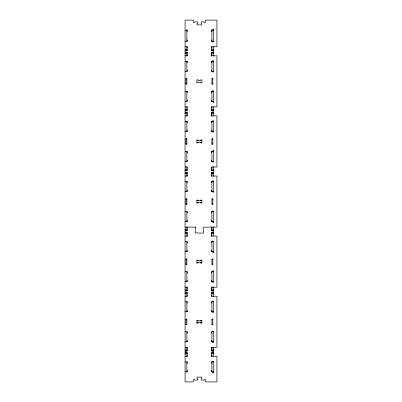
<?xml version="1.0" encoding="UTF-8"?>
<svg xmlns="http://www.w3.org/2000/svg" width="402" height="402" viewBox="0 0 402 402"><rect width="100%" height="100%" fill="white"/><g stroke="black" fill="none" stroke-linecap="round" stroke-linejoin="round"><path stroke-width="0.6" d="M186.875 83.847L186.422 84.299L185.97 83.847L185.97 78.837L186.422 78.39L186.875 78.837L186.875 83.847L185.674 83.847M186.875 143.961L186.422 144.408L185.97 143.961L185.97 138.951L186.422 138.499L186.875 138.951L186.875 143.961L185.674 143.961M186.875 204.07L186.422 204.523L185.97 204.07L185.97 199.06L186.422 198.613L186.875 199.06L186.875 204.07L185.674 204.07M211.919 78.837L212.372 78.39L212.824 78.837L212.824 83.847L212.372 84.299L211.919 83.847L211.919 78.837L213.12 78.837M186.875 264.184L186.422 264.632L185.97 264.184L185.97 259.174L186.422 258.722L186.875 259.174L186.875 264.184L185.674 264.184M211.919 138.951L212.372 138.499L212.824 138.951L212.824 143.961L212.372 144.408L211.919 143.961L211.919 138.951L213.12 138.951M186.875 324.293L186.422 324.746L185.97 324.293L185.97 319.283L186.422 318.831L186.875 319.283L186.875 324.293L185.674 324.293M211.919 199.06L212.372 198.613L212.824 199.06L212.824 204.07L212.372 204.523L211.919 204.07L211.919 199.06L213.12 199.06M211.919 259.174L212.372 258.722L212.824 259.174L212.824 264.184L212.372 264.632L211.919 264.184L211.919 259.174L213.12 259.174M211.919 319.283L212.372 318.831L212.824 319.283L212.824 324.293L212.372 324.746L211.919 324.293L211.919 319.283L213.12 319.283M213.723 29.517L212.522 29.517L212.522 30.12M185.071 30.12L187.473 30.12L187.473 31.321L186.875 31.321M213.723 30.12L211.321 30.12L211.321 31.321L211.919 31.321M186.875 40.069L187.473 40.069L187.473 41.27L185.071 41.27M211.919 40.069L211.321 40.069L211.321 41.27L213.723 41.27M185.071 46.778L187.473 46.778L187.473 47.984L186.875 47.984M211.919 47.984L211.321 47.984L211.321 46.778L216.929 46.778L216.929 20.1L205.407 20.1L205.407 22.502L204.206 22.502L204.206 21.904L201.201 21.904L201.201 23.708L201.799 23.708L201.799 24.909L196.995 24.909L196.995 23.708L197.593 23.708L197.593 21.904L194.588 21.904L194.588 22.502L193.387 22.502L193.387 20.1L185.071 20.1L185.071 381.9L193.387 381.9L193.387 379.498L194.588 379.498L194.588 380.096L197.593 380.096L197.593 378.292L196.995 378.292L196.995 377.091L201.799 377.091L201.799 378.292L201.201 378.292L201.201 380.096L204.206 380.096L204.206 379.498L205.407 379.498L205.407 381.9L216.929 381.9L216.929 356.353L211.321 356.353L211.321 355.152L211.919 355.152M186.875 49.185L187.473 49.185L187.473 50.386L185.071 50.386M211.919 49.185L211.321 49.185L211.321 50.386L213.723 50.386M185.071 49.31L185.97 49.31L185.97 50.456M213.723 49.31L212.824 49.31L212.824 50.456M185.071 52.19L187.473 52.19L187.473 53.391L186.875 53.391M213.723 52.19L211.321 52.19L211.321 53.391L211.919 53.391M185.071 53.315L185.97 53.315L185.97 52.17M213.723 53.315L212.824 53.315L212.824 52.17M186.875 54.592L187.473 54.592L187.473 55.798L185.071 55.798M211.919 54.592L211.321 54.592L211.321 55.798L216.929 55.798L216.929 106.892L211.321 106.892L211.321 108.093L211.919 108.093M185.071 61.305L187.473 61.305L187.473 62.511L186.875 62.511M213.723 61.305L211.321 61.305L211.321 62.511L211.919 62.511M186.875 70.124L187.473 70.124L187.473 71.325L185.071 71.325M211.919 70.124L211.321 70.124L211.321 71.325L213.723 71.325M185.674 78.837L186.875 78.837M211.919 83.847L213.12 83.847M185.071 91.365L187.473 91.365L187.473 92.566L186.875 92.566M213.723 91.365L211.321 91.365L211.321 92.566L211.919 92.566M186.875 100.178L187.473 100.178L187.473 101.379L185.071 101.379M211.919 100.178L211.321 100.178L211.321 101.379L213.723 101.379M213.723 101.982L212.522 101.982L212.522 101.379M185.071 106.892L187.473 106.892L187.473 108.093L186.875 108.093M186.875 109.294L187.473 109.294L187.473 110.5L185.071 110.5M211.919 109.294L211.321 109.294L211.321 110.5L213.723 110.5M185.071 109.419L185.97 109.419L185.97 110.937M213.723 109.419L212.824 109.419L212.824 110.937M185.071 112.299L187.473 112.299L187.473 113.505L186.875 113.505M213.723 112.299L211.321 112.299L211.321 113.505L211.919 113.505M185.071 113.429L185.97 113.429L185.97 111.711M213.723 113.429L212.824 113.429L212.824 111.711M186.875 114.706L187.473 114.706L187.473 115.907L185.071 115.907M211.919 114.706L211.321 114.706L211.321 115.907L216.929 115.907L216.929 167.001L211.321 167.001L211.321 168.207L211.919 168.207M185.071 121.419L187.473 121.419L187.473 122.62L186.875 122.62M213.723 121.419L211.321 121.419L211.321 122.62L211.919 122.62M186.875 130.233L187.473 130.233L187.473 131.434L185.071 131.434M211.919 130.233L211.321 130.233L211.321 131.434L213.723 131.434M185.674 138.951L186.875 138.951M196.895 140.554L201.899 140.554M196.895 142.358L201.899 142.358M211.919 143.961L213.12 143.961M213.723 150.871L212.522 150.871L212.522 151.474M185.071 151.474L187.473 151.474L187.473 152.675L186.875 152.675M213.723 151.474L211.321 151.474L211.321 152.675L211.919 152.675M186.875 160.287L187.473 160.287L187.473 161.493L185.071 161.493M211.919 160.287L211.321 160.287L211.321 161.493L213.723 161.493M185.071 167.001L187.473 167.001L187.473 168.207L186.875 168.207M186.875 169.408L187.473 169.408L187.473 170.609L185.071 170.609M211.919 169.408L211.321 169.408L211.321 170.609L213.723 170.609M185.071 169.533L185.97 169.533L185.97 170.669M213.723 169.533L212.824 169.533L212.824 170.669M185.071 172.413L187.473 172.413L187.473 173.614L186.875 173.614M213.723 172.413L211.321 172.413L211.321 173.614L211.919 173.614M185.071 173.513L186.875 173.513M211.919 173.513L213.723 173.513M186.875 174.815L187.473 174.815L187.473 176.021L185.071 176.021M211.919 174.815L211.321 174.815L211.321 176.021L216.929 176.021L216.929 227.115L203.613 227.115L203.02 227.813L203.789 232.426L203.196 233.125L195.141 232.914L195.774 227.813L195.437 227.115L185.071 227.115M185.071 181.528L187.473 181.528L187.473 182.729L186.875 182.729M213.723 181.528L211.321 181.528L211.321 182.729L211.919 182.729M186.875 190.347L187.473 190.347L187.473 191.548L185.071 191.548M211.919 190.347L211.321 190.347L211.321 191.548L213.723 191.548M185.674 199.06L186.875 199.06M196.895 200.663L201.899 200.663M196.895 202.467L201.899 202.467M211.919 204.07L213.12 204.07M185.071 211.583L187.473 211.583L187.473 212.789L186.875 212.789M213.723 211.583L211.321 211.583L211.321 212.789L211.919 212.789M186.875 220.402L187.473 220.402L187.473 221.602L185.071 221.602M211.919 220.402L211.321 220.402L211.321 221.602L213.723 221.602M213.723 222.205L212.522 222.205L212.522 221.602M186.875 228.316L187.473 228.316L187.473 227.115M211.919 228.316L211.321 228.316L211.321 227.115M186.875 229.517L187.473 229.517L187.473 230.718L185.071 230.718M211.919 229.517L211.321 229.517L211.321 230.718L213.723 230.718M185.071 229.642L185.97 229.642L185.97 231.16M213.723 229.642L212.824 229.642L212.824 231.16M185.071 232.522L187.473 232.522L187.473 233.728L186.875 233.728M213.723 232.522L211.321 232.522L211.321 233.728L211.919 233.728M185.071 233.652L185.97 233.652L185.97 231.934M213.723 233.652L212.824 233.652L212.824 231.934M186.875 234.929L187.473 234.929L187.473 236.13L185.071 236.13M211.919 234.929L211.321 234.929L211.321 236.13L216.929 236.13L216.929 287.224L211.075 287.224M185.071 241.642L187.473 241.642L187.473 242.843L186.875 242.843M213.723 241.642L211.321 241.642L211.321 242.843L211.919 242.843M186.875 250.456L187.473 250.456L187.473 251.657L185.071 251.657M211.919 250.456L211.321 250.456L211.321 251.657L213.723 251.657M213.723 252.26L212.522 252.26L212.522 251.657M185.674 259.174L186.875 259.174M196.895 260.777L201.899 260.777M196.895 262.581L201.899 262.581M211.919 264.184L213.12 264.184M213.723 271.094L212.522 271.094L212.522 271.697M185.071 271.697L187.473 271.697L187.473 272.898L186.875 272.898M213.723 271.697L211.321 271.697L211.321 272.898L211.919 272.898M186.875 280.511L187.473 280.511L187.473 281.717L185.071 281.717M211.919 280.511L211.321 280.511L211.321 281.717L213.723 281.717M185.071 287.224L187.473 287.224L187.473 288.425L186.875 288.425M211.919 288.425L211.321 288.425L211.321 287.224M186.875 289.631L187.473 289.631L187.473 290.832L185.071 290.832M211.919 289.631L211.321 289.631L211.321 290.832L213.723 290.832M185.071 289.757L185.97 289.757L185.97 290.897M213.723 289.757L212.824 289.757L212.824 290.897M185.071 292.636L187.473 292.636L187.473 293.837L186.875 293.837M213.723 292.636L211.321 292.636L211.321 293.837L211.919 293.837M185.071 293.761L185.97 293.761L185.97 292.244M213.723 293.761L212.824 293.761L212.824 292.244M186.875 295.038L187.473 295.038L187.473 296.244L185.071 296.244M211.919 295.038L211.321 295.038L211.321 296.244L216.929 296.244L216.929 347.338L211.321 347.338L211.321 348.539L211.919 348.539M185.071 301.751L187.473 301.751L187.473 302.952L186.875 302.952M213.723 301.751L211.321 301.751L211.321 302.952L211.919 302.952M186.875 310.57L187.473 310.57L187.473 311.771L185.071 311.771M211.919 310.57L211.321 310.57L211.321 311.771L213.723 311.771M185.674 319.283L186.875 319.283M196.895 320.886L201.899 320.886M196.895 322.69L201.899 322.69M211.919 324.293L213.12 324.293M185.071 331.806L187.473 331.806L187.473 333.012L186.875 333.012M213.723 331.806L211.321 331.806L211.321 333.012L211.919 333.012M186.875 340.625L187.473 340.625L187.473 341.826L185.071 341.826M211.919 340.625L211.321 340.625L211.321 341.826L213.723 341.826M185.071 347.338L187.473 347.338L187.473 348.539L186.875 348.539M186.875 349.74L187.473 349.74L187.473 350.941L185.071 350.941M211.919 349.74L211.321 349.74L211.321 350.941L213.723 350.941M185.071 349.866L185.97 349.866L185.97 351.383M213.723 349.866L212.824 349.866L212.824 351.383M185.071 352.745L187.473 352.745L187.473 353.946L186.875 353.946M213.723 352.745L211.321 352.745L211.321 353.946L211.919 353.946M185.071 353.871L185.97 353.871L185.97 352.157M213.723 353.871L212.824 353.871L212.824 352.157M186.875 355.152L187.473 355.152L187.473 356.353L185.071 356.353M185.071 361.865L187.473 361.865L187.473 363.066L186.875 363.066M213.723 361.865L211.321 361.865L211.321 363.066L211.919 363.066M186.875 370.679L187.473 370.679L187.473 371.88L185.071 371.88M211.919 370.679L211.321 370.679L211.321 371.88L213.723 371.88M213.723 372.483L212.522 372.483L212.522 371.88M195.181 227.115L195.638 227.326M213.723 29.155L213.723 41.868L212.522 41.868L212.522 41.27M213.723 46.401L213.723 56.195M213.723 102.585L213.723 90.762L212.522 90.762L212.522 91.365M213.723 106.515L213.723 115.731M213.723 150.273L213.723 162.091L212.522 162.091L212.522 161.493M213.723 166.624L213.723 176.408M213.723 222.803L213.723 210.985L212.522 210.985L212.522 211.583M213.723 226.733L213.723 235.954M213.723 252.863L213.723 241.039L212.522 241.039L212.522 241.642M213.723 270.496L213.723 282.315L212.522 282.315L212.522 281.717M213.723 286.691L213.723 296.641M213.723 346.956L213.723 356.177M213.723 373.086L213.723 361.262L212.522 361.262L212.522 361.865M212.824 172.337L212.824 173.513M212.522 61.305L212.522 60.707L213.723 60.707L213.723 71.928L212.522 71.928L212.522 71.325M212.522 121.419L212.522 120.816L213.723 120.816L213.723 132.037L212.522 132.037L212.522 131.434M212.522 181.528L212.522 180.93L213.723 180.93L213.723 192.151L212.522 192.151L212.522 191.548M212.522 301.751L212.522 301.148L213.723 301.148L213.723 312.369L212.522 312.369L212.522 311.771M212.522 331.806L212.522 331.208L213.723 331.208L213.723 342.429L212.522 342.429L212.522 341.826M211.919 29.879L211.919 41.426M211.919 46.466L211.919 50.687M211.919 51.893L211.919 56.109M211.919 61.305L211.919 71.325M211.919 90.973L211.919 101.379M211.919 106.575L211.919 110.796M211.919 112.002L211.919 116.223M211.919 121.419L211.919 131.434M211.919 151.474L211.919 161.493M211.919 166.73L211.919 170.428M211.919 172.282L211.919 176.408M211.919 181.528L211.919 191.548M211.919 211.583L211.919 221.602M211.919 226.798L211.919 231.019M211.919 232.225L211.919 236.446M211.919 241.642L211.919 251.657M211.919 271.697L211.919 281.717M211.919 286.691L211.919 291.128M211.919 292.334L211.919 296.555M211.919 301.751L211.919 311.771M211.919 331.806L211.919 341.826M211.919 347.021L211.919 351.242M211.919 352.448L211.919 356.669M211.919 361.865L211.919 371.88M200.698 140.554L200.698 139.951L201.899 139.951L201.899 142.956L200.698 142.956L200.698 142.358M200.698 200.663L200.698 200.065L201.899 200.065L201.899 203.07L200.698 203.07L200.698 202.467M200.698 260.777L200.698 260.174L201.899 260.174L201.899 263.179L200.698 263.179L200.698 262.581M200.698 320.886L200.698 320.283L201.899 320.283L201.899 323.293L200.698 323.293L200.698 322.69M198.096 140.554L198.096 139.951L196.895 139.951L196.895 142.956L198.096 142.956L198.096 142.358M198.096 200.663L198.096 200.065L196.895 200.065L196.895 203.07L198.096 203.07L198.096 202.467M198.096 260.777L198.096 260.174L196.895 260.174L196.895 263.179L198.096 263.179L198.096 262.581M198.096 320.886L198.096 320.283L196.895 320.283L196.895 323.293L198.096 323.293L198.096 322.69M186.875 29.879L186.875 41.426M186.875 46.466L186.875 50.687M186.875 51.893L186.875 56.109M186.875 61.305L186.875 71.325M186.875 90.973L186.875 101.379M186.875 106.575L186.875 110.796M186.875 112.002L186.875 116.223M186.875 121.419L186.875 131.434M186.875 151.474L186.875 161.493M186.875 166.73L186.875 170.428M186.875 172.282L186.875 176.408M186.875 181.528L186.875 191.548M186.875 211.583L186.875 221.602M186.875 226.798L186.875 231.019M186.875 232.225L186.875 236.446M186.875 241.642L186.875 251.657M186.875 271.697L186.875 281.717M186.875 286.691L186.875 291.128M186.875 292.334L186.875 296.555M186.875 301.751L186.875 311.771M186.875 331.806L186.875 341.826M186.875 347.021L186.875 351.242M186.875 352.448L186.875 356.669M186.875 361.865L186.875 371.88M185.97 172.337L185.97 173.513M198.096 79.842L196.895 79.842L196.895 82.847L198.096 82.847L198.096 82.244L200.698 82.244L200.698 82.847L201.899 82.847L201.899 79.842L200.698 79.842L200.698 80.44L198.096 80.44L198.096 79.842"/></g></svg>
